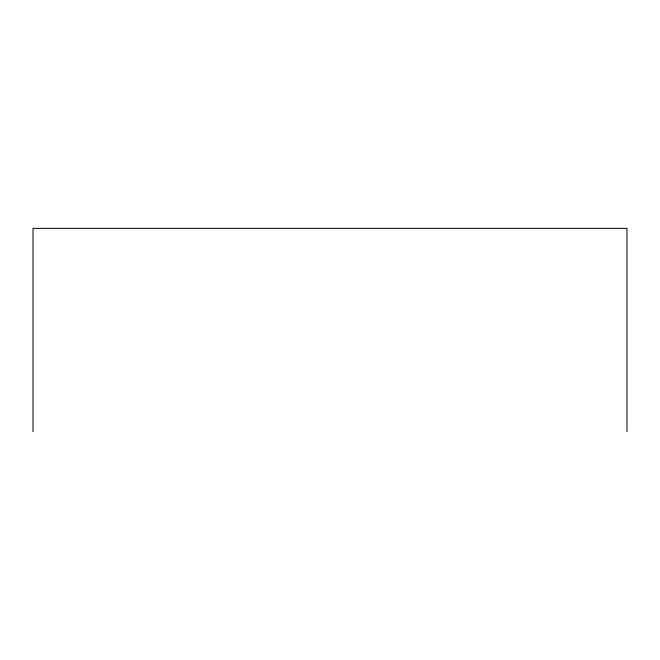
<?xml version="1.0" encoding="UTF-8"?>
<svg xmlns="http://www.w3.org/2000/svg" width="660" height="660" viewBox="0 0 660 660"><rect width="100%" height="100%" fill="white"/><g stroke="black" fill="none" stroke-linecap="round" stroke-linejoin="round"><path stroke-width="0.99" d="M627 431.632L627 228.368L33 228.368L33 431.632"/></g></svg>
